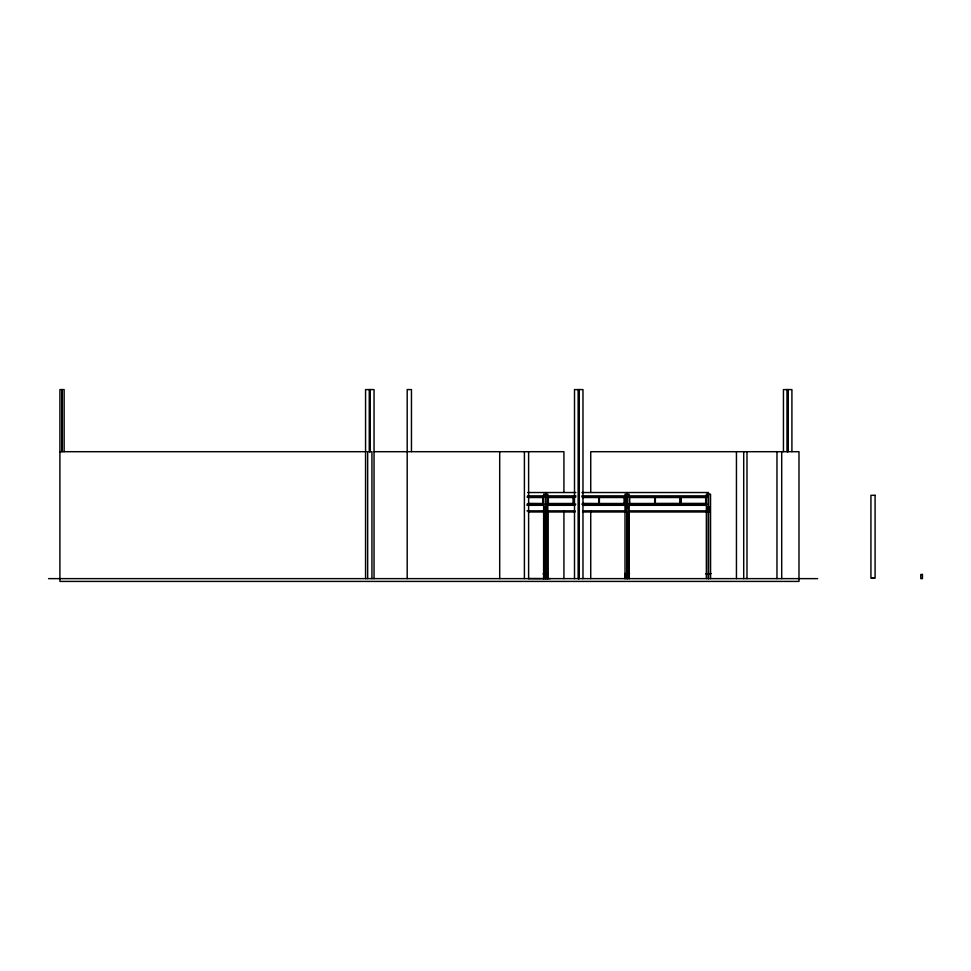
<?xml version="1.0" encoding="UTF-8"?>
<svg xmlns="http://www.w3.org/2000/svg" width="971" height="971" viewBox="0 0 971 971"><rect width="100%" height="100%" fill="white"/><g stroke="black" fill="none" stroke-linecap="round" stroke-linejoin="round"><path stroke-width="1.46" d="M709.291 506.789L709.291 511.972L707.628 511.972L707.628 507.809L709.291 507.809M543.007 497.613L543.044 503.585L528.188 503.5M548.409 503.585L573.375 503.585L573.375 497.577M598.876 497.613L598.913 503.585L582.612 503.5M599.423 503.585L624.402 503.585M624.402 497.577L624.317 503.5M629.766 503.585L654.745 503.585M654.745 497.577L654.66 503.5M59.911 451.697L366.152 451.697M374.041 451.697L563.92 451.697L563.92 492.503M527.678 492.528L575.864 492.528M581.896 492.528L708.478 492.528L708.478 495.028M527.556 495.865L544.209 495.865M547.231 495.865L575.876 495.865M581.896 495.865L625.603 495.865M628.613 495.865L706.985 495.865M526.986 496.97L544.209 496.97M547.231 496.97L575.876 496.97M581.896 496.97L625.603 496.97M628.613 496.97L706.985 496.97M528.333 497.528L543.092 497.528L543.092 503.633L528.127 503.633M582.709 497.528L598.961 497.528L598.961 503.633L582.539 503.633M526.986 504.192L544.233 504.192M547.219 504.192L575.852 504.192M581.884 504.192L625.591 504.192M628.589 504.192L706.949 504.192M526.998 505.308L543.651 505.308M547.802 505.308L575.05 505.308M582.624 505.308L625.008 505.308M629.159 505.308L706.378 505.308M546.564 507.809L544.901 507.809L544.901 511.972L544.901 506.789M627.934 507.809L626.259 507.809L626.259 511.972L626.259 506.789M526.998 510.855L543.651 510.855M547.802 510.855L575.05 510.855M582.624 510.855L625.008 510.855M629.159 510.855L706.378 510.855M528.358 511.972L575.123 511.972M582.649 511.972L706.123 511.972M629.487 573.63L624.705 573.63L629.451 573.885M528.612 578.57L550.278 578.631M48.55 578.631L817.631 578.631M874.483 578.073L871.533 578.073M791.911 451.6L791.911 389.589L783.439 389.589L783.439 451.6M788.112 389.589L788.112 451.6M787.845 389.589L787.845 451.6M787.505 389.589L787.505 451.6M787.226 389.589L787.226 451.6M781.704 451.697L781.704 578.631M776.97 451.697L776.97 578.631M746.99 451.697L746.99 578.631M743.713 451.697L743.713 578.631M736.443 451.697L736.443 578.631M710.578 578.631L710.541 494.19L706.378 494.19L706.354 578.631M708.599 494.19L708.575 507.809M708.575 511.972L708.575 578.631M708.32 494.19L708.345 507.809M708.345 511.972L708.32 578.631M707.628 506.789L707.628 511.972M705.686 497.662L705.686 503.5L680.877 503.5L680.877 497.662M680.186 497.662L680.186 503.5L655.352 503.5L655.352 497.662M629.208 578.631L629.184 494.19L625.008 494.19L625.008 578.631M629.014 511.972L629.014 578.631M627.934 506.789L627.909 511.972M627.23 494.19L627.23 507.809L627.108 492.528M626.95 494.19L626.95 507.809M626.987 511.972L626.95 578.631M624.984 573.91L624.984 578.631M590.732 492.503L590.732 451.697L798.987 451.697L798.987 581.411L59.911 581.411L59.911 389.589L64.135 389.589L64.135 451.6M590.732 510.625L590.732 578.631M582.976 578.631L582.976 389.589L574.504 389.589L574.504 578.631M579.165 389.589L579.165 578.631M578.91 389.589L578.91 578.631M578.57 389.589L578.57 578.631M578.291 389.589L578.291 578.631M573.849 497.528L573.849 503.633M563.92 510.625L563.92 578.631M547.838 578.631L547.814 494.19L543.651 494.19L543.614 578.631M547.644 511.972L547.644 578.631M546.564 506.789L546.564 511.972M545.726 492.528L545.836 507.809M545.872 511.972L545.836 578.631M545.617 494.19L545.617 507.809M545.617 511.972L545.593 578.631M543.809 511.972L543.809 578.631M528.612 451.697L528.612 578.631M524.401 451.697L524.401 578.631M499.701 451.697L499.701 578.631M411.461 451.6L411.461 389.589L407.201 389.589L407.201 578.631M374.041 578.631L374.041 389.589L365.569 389.589L365.569 578.631M371.929 578.631L371.929 451.697L367.669 451.697L367.669 578.631M370.23 389.589L370.23 451.6M369.975 389.589L369.975 451.6M369.635 389.589L369.635 451.6M369.356 389.589L369.356 451.6M62.168 389.589L62.168 451.6M61.877 389.589L61.877 451.6M875.089 495.307L870.926 495.307L870.926 578.073L875.089 578.073L875.089 495.307M573.436 497.528L548.348 497.528L548.348 503.633L573.436 503.633L573.436 497.528M624.45 497.528L599.374 497.528L599.374 503.633L624.45 503.633L624.45 497.528M654.794 497.528L629.718 497.528L629.718 503.633L654.794 503.633L654.794 497.528M680.319 497.528L655.219 497.528L655.219 503.633L680.319 503.633L680.319 497.528M705.82 497.528L680.744 497.528L680.744 503.633L705.82 503.633L705.82 497.528M548.117 573.63L543.335 573.91L548.117 573.63M710.845 573.63L706.075 573.91L710.845 573.63M922.45 574.468L920.787 574.468L920.787 578.631L922.45 578.631L922.45 574.468M627.23 578.631L627.23 511.972L627.205 578.631"/></g></svg>
